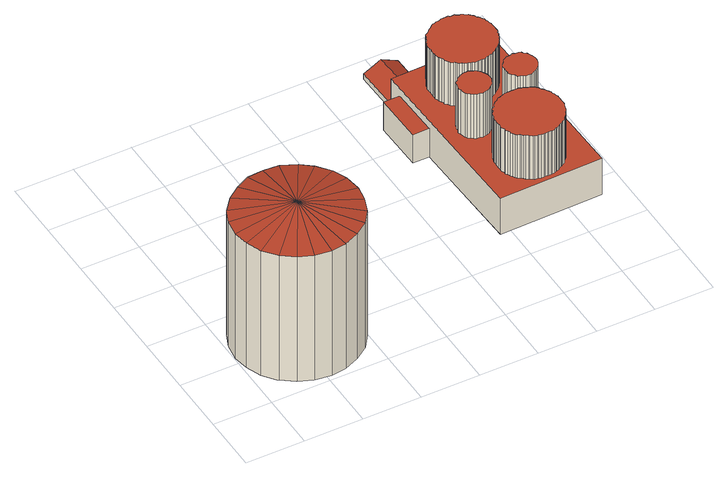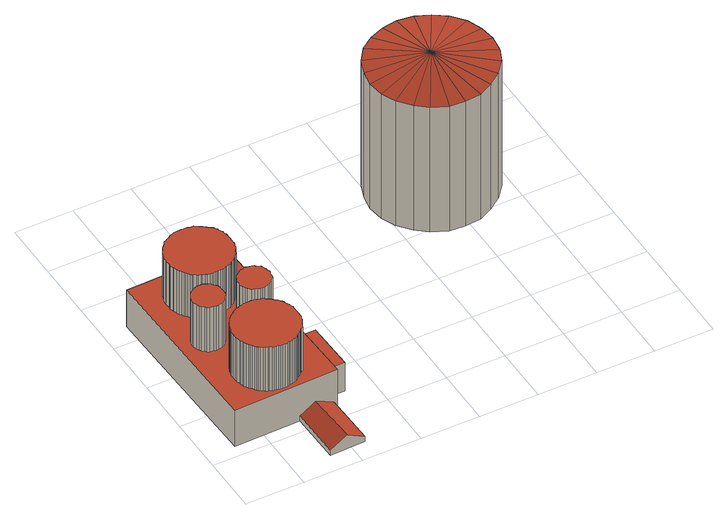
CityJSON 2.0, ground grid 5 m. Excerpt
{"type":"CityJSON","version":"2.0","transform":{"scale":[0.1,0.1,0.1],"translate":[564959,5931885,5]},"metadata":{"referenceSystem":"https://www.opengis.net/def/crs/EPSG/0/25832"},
"CityObjects":{
"building1":{"type":"Building","attributes":{"Grundfläche 2D":84.52,"Grundhöhe NN":5.59},"geometry":[{"type":"Solid","lod":"3","boundaries":[[[[0,1,2]],[[3,0,2]],[[1,4,2]],[[4,5,6,2]],[[6,7,2]],[[7,8,2]],[[8,9,2]],[[9,10,2]],[[10,11,2]],[[11,12,2]],[[12,13,2]],[[13,14,2]],[[14,15,2]],[[15,16,2]],[[16,17,2]],[[17,18,2]],[[18,19,2]],[[19,20,2]],[[20,21,2]],[[21,22,2]],[[22,23,2]],[[23,24,2]],[[24,25,2]],[[25,3,2]],[[0,26,27,1]],[[1,27,28,4]],[[4,28,29,30,6,5]],[[6,30,31,7]],[[7,31,32,8]],[[8,32,33,9]],[[9,33,34,10]],[[10,34,35,11]],[[11,35,36,12]],[[12,36,37,13]],[[13,37,38,14]],[[14,38,39,15]],[[15,39,40,16]],[[16,40,41,17]],[[17,41,42,18]],[[18,42,43,19]],[[19,43,44,20]],[[20,44,45,21]],[[21,45,46,22]],[[22,46,47,23]],[[23,47,48,24]],[[3,49,26,0]],[[24,48,50,25]],[[25,50,49,3]],[[45,44,43,42,41,40,39,38,37,36,35,34,33,32,31,30,29,28,27,26,49,50,48,47,46]]]],"semantics":{"surfaces":[{"type":"RoofSurface"},{"type":"WallSurface"},{"type":"GroundSurface"}],"values":[[0,0,0,0,0,0,0,0,0,0,0,0,0,0,0,0,0,0,0,0,0,0,0,0,1,1,1,1,1,1,1,1,1,1,1,1,1,1,1,1,1,1,1,1,1,1,1,1,2]]}}]},
"building2":{"type":"Building","attributes":{"Grundfläche 2D":158.11,"Grundhöhe NN":5.59},"children":["building2-1","building2-2"],"geometry":[{"type":"Solid","lod":"3","boundaries":[[[[51,52,53,54,55,56,57,58,59,60,61,62,63,64,65,66,67,68,69,70,71,72,73,74,75,76,77,78,79,80,81,82,83,84,85,86,87,88,89,90,91,92,93,94,95,96,97,98,99,100,101,102,103,104,105,106,107,108,109,110,111,112,113,114,115,116,117,118,119,120,121,122,123,124,125,126,127,128,129,130,131,132,133,134,135,136,137,138,139,140,141,142,143,144,145,146,147,148,149,150,151]],[[152,153,154,155,156,157,158,159,160,161,162,163,164,165,166,167,168,169,170,171,172,173,174,175,176,177,178,179,180,181,182,183,184,185,186,187,188,189,190,191,192,193,194,195,196,197,198,199,200,201,202,203,204,205,206,207,208,209,210,211,212,213,214,215,216,217,218,219,220,221,222,223,224,225,226,227,228,229,230,231,232,233,234,235,236,237,238,239,240,241,242,243,244,245,246,247,248,249,250,251,252,253]],[[254,255,256,257],[258,259,260,261,262,263,264,265,266,267,268,269,270,271,272,273,274,275,276,277,278,279,280,281,282,283,284,285,286,287,288,289,290,291,292,293,294,295,296,297,298,299,300,301,302,303,304,305,306,307,308,309,310,311,312,313,314,315,316,317,318,319,320,321,322,323,324,325,326,327,328,329,330,331,332,333,334,335,336,337,338,339,340,341,342,343,344,345,346,347,348,349,350,351,352,353,354,355,356,357,358,359],[360,361,362,363,364,365,366,367,368,369,370,371,372,373,374,375,376,377,378,379,380,381,382,383,384,385,386,387,388,389,390,391,392,393,394,395,396,397,398,399,400,401,402,403,404,405,406,407,408,409,410,411,412,413,414,415,416,417,418,419,420,421,422,423,424,425,426,427,428,429,430,431,432,433,434,435,436,437,438,439,440,441,442,443,444,445,446,447,448,449,450,451,452,453,454,455,456,457,458,459,460]],[[461,462,463,464]],[[465,466,462,461]],[[467,468,469,470]],[[52,411,410,53]],[[409,54,53,410]],[[54,409,408,55]],[[55,408,407,56]],[[56,407,406,57]],[[57,406,405,58]],[[58,405,404,59]],[[59,404,403,60]],[[60,403,402,61]],[[61,402,401,400,63,62]],[[63,400,399,398,65,64]],[[65,398,397,66]],[[66,397,396,67]],[[67,396,395,68]],[[68,395,394,69]],[[69,394,393,70]],[[70,393,392,71]],[[71,392,391,72]],[[72,391,390,73]],[[73,390,389,74]],[[74,389,388,75]],[[75,388,387,76]],[[76,387,386,77]],[[77,386,385,78]],[[78,385,384,79]],[[79,384,383,80]],[[80,383,382,81]],[[81,382,381,82]],[[82,381,380,83]],[[83,380,379,84]],[[84,379,378,85]],[[85,378,377,86]],[[86,377,376,87]],[[87,376,375,88]],[[88,375,374,89]],[[89,374,373,90]],[[90,373,372,91]],[[91,372,371,92]],[[92,371,370,93]],[[93,370,369,94]],[[94,369,368,95]],[[95,368,367,96]],[[96,367,366,97]],[[97,366,365,98]],[[98,365,364,99]],[[99,364,363,100]],[[100,363,362,101]],[[101,362,361,102]],[[102,361,360,103]],[[103,360,460,104]],[[104,460,459,105]],[[105,459,458,106]],[[106,458,457,107]],[[107,457,456,108]],[[108,456,455,109]],[[109,455,454,110]],[[110,454,453,111]],[[111,453,452,112]],[[112,452,451,113]],[[113,451,450,114]],[[114,450,449,115]],[[115,449,448,116]],[[447,117,116,448]],[[117,447,446,118]],[[118,446,445,119]],[[119,445,444,120]],[[120,444,443,121]],[[121,443,442,122]],[[122,442,441,123]],[[123,441,440,124]],[[124,440,439,125]],[[125,439,438,126]],[[126,438,437,127]],[[127,437,436,128]],[[128,436,435,129]],[[129,435,434,130]],[[130,434,433,131]],[[131,433,432,132]],[[132,432,431,133]],[[133,431,430,134]],[[134,430,429,135]],[[135,429,428,136]],[[136,428,427,137]],[[137,427,426,138]],[[138,426,425,139]],[[139,425,424,140]],[[140,424,423,141]],[[422,142,141,423]],[[142,422,421,143]],[[143,421,420,144]],[[144,420,419,145]],[[145,419,418,146]],[[146,418,417,147]],[[147,417,416,148]],[[148,416,415,414,150,149]],[[150,414,413,151]],[[151,413,412,51]],[[51,412,411,52]],[[158,317,316,159]],[[159,316,315,160]],[[160,315,314,161]],[[161,314,313,162]],[[162,313,312,163]],[[163,312,311,310,165,164]],[[165,310,309,166]],[[166,309,308,167]],[[167,308,307,168]],[[168,307,306,169]],[[169,306,305,170]],[[170,305,304,171]],[[171,304,303,172]],[[172,303,302,173]],[[173,302,301,174]],[[174,301,300,175]],[[175,300,299,176]],[[176,299,298,177]],[[177,298,297,178]],[[178,297,296,179]],[[179,296,295,180]],[[180,295,294,181]],[[181,294,293,182]],[[182,293,292,183]],[[183,292,291,184]],[[184,291,290,185]],[[185,290,289,186]],[[186,289,288,187]],[[187,288,287,188]],[[188,287,286,189]],[[189,286,285,190]],[[190,285,284,191]],[[191,284,283,192]],[[192,283,282,193]],[[193,282,281,194]],[[194,281,280,195]],[[195,280,279,196]],[[196,279,278,197]],[[197,278,277,198]],[[198,277,276,199]],[[199,276,275,200]],[[200,275,274,201]],[[201,274,273,202]],[[202,273,272,203]],[[203,272,271,204]],[[204,271,270,205]],[[205,270,269,206]],[[268,207,206,269]],[[207,268,267,208]],[[208,267,266,209]],[[209,266,265,210]],[[210,265,264,211]],[[211,264,263,212]],[[212,263,262,213]],[[213,262,261,214]],[[214,261,260,215]],[[215,260,259,216]],[[216,259,258,217]],[[217,258,359,218]],[[218,359,358,219]],[[219,358,357,220]],[[220,357,356,221]],[[221,356,355,222]],[[222,355,354,223]],[[223,354,353,224]],[[224,353,352,225]],[[225,352,351,226]],[[226,351,350,227]],[[227,350,349,228]],[[228,349,348,229]],[[229,348,347,230]],[[230,347,346,231]],[[231,346,345,232]],[[232,345,344,233]],[[233,344,343,234]],[[234,343,342,235]],[[235,342,341,236]],[[236,341,340,237]],[[237,340,339,238]],[[238,339,338,239]],[[239,338,337,240]],[[240,337,336,241]],[[335,242,241,336]],[[242,335,334,243]],[[243,334,333,244]],[[244,333,332,245]],[[245,332,331,246]],[[246,331,330,247]],[[247,330,329,248]],[[248,329,328,249]],[[249,328,327,250]],[[250,327,326,251]],[[251,326,325,252]],[[252,325,324,253]],[[253,324,323,152]],[[152,323,322,153]],[[153,322,321,154]],[[154,321,320,155]],[[155,320,319,156]],[[156,319,318,157]],[[157,318,317,158]],[[471,256,255,472]],[[473,257,256,471]],[[465,461,464,474,475,254,257,473,476]],[[467,470,477,472,255,254,475,478]],[[479,466,465,476]],[[480,463,462,466,479]],[[474,464,463,480]],[[481,468,467,478]],[[482,469,468,481]],[[477,470,469,482]],[[472,477,482,481,478,475,474,480,479,476,473,471]]]],"semantics":{"surfaces":[{"type":"RoofSurface"},{"type":"WallSurface"},{"type":"GroundSurface"}],"values":[[0,0,0,0,0,0,1,1,1,1,1,1,1,1,1,1,1,1,1,1,1,1,1,1,1,1,1,1,1,1,1,1,1,1,1,1,1,1,1,1,1,1,1,1,1,1,1,1,1,1,1,1,1,1,1,1,1,1,1,1,1,1,1,1,1,1,1,1,1,1,1,1,1,1,1,1,1,1,1,1,1,1,1,1,1,1,1,1,1,1,1,1,1,1,1,1,1,1,1,1,1,1,1,1,1,1,1,1,1,1,1,1,1,1,1,1,1,1,1,1,1,1,1,1,1,1,1,1,1,1,1,1,1,1,1,1,1,1,1,1,1,1,1,1,1,1,1,1,1,1,1,1,1,1,1,1,1,1,1,1,1,1,1,1,1,1,1,1,1,1,1,1,1,1,1,1,1,1,1,1,1,1,1,1,1,1,1,1,1,1,1,1,1,1,1,1,1,1,1,1,1,1,1,1,1,1,1,1,1,1,1,1,1,1,1,2]]}}]},
"building2-1":{"type":"BuildingInstallation","attributes":{"relationToConstruction":"outside"},"parents":["building2"],"geometry":[{"type":"MultiSurface","lod":"3","boundaries":[[[483,484,485,486,487,488,489,490,491,492,493,494,495,496,497,498,499,500,501,502,503,504,505,506,507,508,509,510,511,512,513,514,515,516,517,518,519]],[[498,520,521,499]],[[499,521,522,500]],[[500,522,523,524,502,501]],[[496,525,526,497]],[[497,526,520,498]],[[502,524,527,503]],[[503,527,528,504]],[[504,528,529,505]],[[505,529,530,506]],[[506,530,531,507]],[[507,531,532,508]],[[508,532,533,509]],[[509,533,534,510]],[[535,511,510,534]],[[511,535,536,512]],[[512,536,537,513]],[[513,537,538,514]],[[514,538,539,515]],[[515,539,540,516]],[[516,540,541,517]],[[517,541,542,518]],[[518,542,543,519]],[[519,543,544,483]],[[483,544,545,484]],[[484,545,546,485]],[[485,546,547,486]],[[486,547,548,487]],[[487,548,549,488]],[[488,549,550,489]],[[489,550,551,490]],[[490,551,552,491]],[[491,552,553,492]],[[492,553,554,493]],[[493,554,555,494]],[[495,494,555,556]],[[495,556,525,496]]],"semantics":{"surfaces":[{"type":"RoofSurface"},{"type":"WallSurface"}],"values":[0,1,1,1,1,1,1,1,1,1,1,1,1,1,1,1,1,1,1,1,1,1,1,1,1,1,1,1,1,1,1,1,1,1,1,1,1]}}]},
"building2-2":{"type":"BuildingInstallation","attributes":{"relationToConstruction":"outside"},"parents":["building2"],"geometry":[{"type":"MultiSurface","lod":"3","boundaries":[[[557,558,559,560,561,562,563,564,565,566,567,568,569,570,571,572,573,574,575,576,577,578,579,580,581,582,583,584,585,586,587,588,589,590,591,592]],[[572,593,594,573]],[[573,594,595,596,575,574]],[[570,597,598,571]],[[571,598,593,572]],[[575,596,599,576]],[[576,599,600,577]],[[577,600,601,578]],[[578,601,602,579]],[[579,602,603,580]],[[580,603,604,581]],[[581,604,605,582]],[[582,605,606,583]],[[583,606,607,584]],[[584,607,608,585]],[[585,608,609,586]],[[586,609,610,587]],[[587,610,611,588]],[[588,611,612,589]],[[589,612,613,590]],[[590,613,614,591]],[[591,614,615,592]],[[592,615,616,557]],[[557,616,617,558]],[[558,617,618,559]],[[559,618,619,560]],[[560,619,620,561]],[[561,620,621,562]],[[562,621,622,563]],[[563,622,623,564]],[[564,623,624,565]],[[565,624,625,566]],[[566,625,626,567]],[[567,626,627,568]],[[568,627,628,569]],[[569,628,597,570]]],"semantics":{"surfaces":[{"type":"RoofSurface"},{"type":"WallSurface"}],"values":[0,1,1,1,1,1,1,1,1,1,1,1,1,1,1,1,1,1,1,1,1,1,1,1,1,1,1,1,1,1,1,1,1,1,1,1]}}]}
},
"vertices":[
[1,56,130],[3,43,130],[54,56,139],[3,70,130],[8,30,130],[16,20,130],[17,19,130],[28,11,130],[40,6,130],[54,4,130],[67,6,130],[80,11,130],[91,19,130],[99,30,130],[104,43,130],[106,56,130],[104,70,130],[99,82,130],[90,93,130],[80,101,130],[67,107,130],[54,108,130],[40,107,130],[28,101,130],[17,93,130],[8,82,130],[1,56,6],[3,43,6],[8,30,6],[16,20,6],[17,19,6],[28,11,6],[40,6,6],[54,4,6],[67,6,6],[80,11,6],[91,19,6],[99,30,6],[104,43,6],[106,56,6],[104,70,6],[99,82,6],[90,93,6],[80,101,6],[67,107,6],[54,108,6],[40,107,6],[28,101,6],[17,93,6],[3,70,6],[8,82,6],
[254,214,85],[254,213,85],[254,211,85],[254,209,85],[254,206,85],[254,204,85],[254,203,85],[254,201,85],[255,199,85],[255,198,85],[256,196,85],[257,195,85],[257,193,85],[258,192,85],[259,191,85],[260,189,85],[262,188,85],[263,187,85],[264,186,85],[265,185,85],[267,184,85],[268,183,85],[270,182,85],[271,182,85],[273,181,85],[274,181,85],[276,180,85],[278,180,85],[279,180,85],[281,180,85],[282,180,85],[284,180,85],[285,180,85],[287,181,85],[288,181,85],[290,182,85],[292,182,85],[293,183,85],[295,184,85],[296,185,85],[297,186,85],[299,187,85],[300,188,85],[301,189,85],[302,190,85],[303,192,85],[304,193,85],[305,195,85],[306,196,85],[306,198,85],[307,199,85],[307,201,85],[308,202,85],[308,204,85],[308,206,85],[308,209,85],[308,211,85],[308,212,85],[307,214,85],[307,216,85],[306,217,85],[306,219,85],[305,220,85],[304,222,85],[303,223,85],[302,224,85],[301,226,85],[300,227,85],[299,228,85],[298,229,85],[296,230,85],[295,231,85],[293,232,85],[292,232,85],[290,233,85],[289,234,85],[287,234,85],[285,234,85],[284,235,85],[282,235,85],[280,235,85],[278,235,85],[276,234,85],[275,234,85],[273,234,85],[271,233,85],[270,233,85],[268,232,85],[267,231,85],[266,230,85],[264,229,85],[263,228,85],[262,227,85],[261,226,85],[259,225,85],[258,223,85],[258,222,85],[257,220,85],[256,219,85],[255,217,85],[255,216,85],[261,126,85],[260,125,85],[259,124,85],[258,122,85],[258,120,85],[257,119,85],[257,117,85],[257,116,85],[257,114,85],[257,111,85],[257,109,85],[257,107,85],[257,106,85],[258,104,85],[258,102,85],[259,101,85],[260,99,85],[260,98,85],[261,97,85],[262,95,85],[263,94,85],[265,93,85],[266,92,85],[267,91,85],[268,90,85],[270,89,85],[271,88,85],[273,87,85],[274,86,85],[276,86,85],[277,86,85],[279,85,85],[281,85,85],[282,85,85],[284,85,85],[285,85,85],[287,85,85],[288,85,85],[290,85,85],[292,86,85],[293,86,85],[295,87,85],[296,88,85],[298,89,85],[299,89,85],[300,90,85],[302,91,85],[303,93,85],[304,94,85],[305,95,85],[306,96,85],[307,98,85],[308,99,85],[309,101,85],[309,102,85],[310,104,85],[310,105,85],[311,107,85],[311,109,85],[311,110,85],[311,114,85],[311,115,85],[311,117,85],[310,119,85],[310,120,85],[309,122,85],[309,123,85],[308,125,85],[307,126,85],[306,128,85],[305,129,85],[304,130,85],[303,132,85],[302,133,85],[301,134,85],[299,135,85],[298,136,85],[296,136,85],[295,137,85],[293,138,85],[292,138,85],[290,139,85],[288,139,85],[287,139,85],[285,139,85],[284,139,85],[283,139,85],[281,139,85],[279,139,85],[278,139,85],[276,138,85],[275,138,85],[273,137,85],[271,137,85],[270,136,85],[269,135,85],[267,134,85],[266,133,85],[265,132,85],[264,130,85],[262,129,85],[261,128,85],[236,237,42],[241,80,42],[329,82,42],[325,239,42],[309,122,42],[310,120,42],[310,119,42],[311,117,42],[311,115,42],[311,114,42],[311,110,42],[311,109,42],[311,107,42],[310,105,42],[310,104,42],[309,102,42],[309,101,42],[308,99,42],[307,98,42],[306,96,42],[305,95,42],[304,94,42],[303,93,42],[302,91,42],[300,90,42],[299,89,42],[298,89,42],[296,88,42],[295,87,42],[293,86,42],[292,86,42],[290,85,42],[288,85,42],[287,85,42],[285,85,42],[284,85,42],[282,85,42],[281,85,42],[279,85,42],[277,86,42],[276,86,42],[274,86,42],[273,87,42],[271,88,42],[270,89,42],[268,90,42],[267,91,42],[266,92,42],[265,93,42],[263,94,42],[262,95,42],[261,97,42],[260,98,42],[260,99,42],[259,101,42],[258,102,42],[258,104,42],[257,106,42],[257,107,42],[257,109,42],[257,111,42],[257,114,42],[257,116,42],[257,117,42],[257,119,42],[258,120,42],[258,122,42],[259,124,42],[260,125,42],[261,126,42],[261,128,42],[262,129,42],[264,130,42],[265,132,42],[266,133,42],[267,134,42],[269,135,42],[270,136,42],[271,137,42],[273,137,42],[275,138,42],[276,138,42],[278,139,42],[279,139,42],[281,139,42],[283,139,42],[284,139,42],[285,139,42],[287,139,42],[288,139,42],[290,139,42],[292,138,42],[293,138,42],[295,137,42],[296,136,42],[298,136,42],[299,135,42],[301,134,42],[302,133,42],[303,132,42],[304,130,42],[305,129,42],[306,128,42],[307,126,42],[308,125,42],[309,123,42],[308,202,42],[307,201,42],[307,199,42],[306,198,42],[306,196,42],[305,195,42],[304,193,42],[303,192,42],[302,190,42],[301,189,42],[300,188,42],[299,187,42],[297,186,42],[296,185,42],[295,184,42],[293,183,42],[292,182,42],[290,182,42],[288,181,42],[287,181,42],[285,180,42],[284,180,42],[282,180,42],[281,180,42],[279,180,42],[278,180,42],[276,180,42],[274,181,42],[273,181,42],[271,182,42],[270,182,42],[268,183,42],[267,184,42],[265,185,42],[264,186,42],[263,187,42],[262,188,42],[260,189,42],[259,191,42],[258,192,42],[257,193,42],[257,195,42],[256,196,42],[255,198,42],[255,199,42],[254,201,42],[254,203,42],[254,204,42],[254,206,42],[254,209,42],[254,211,42],[254,213,42],[254,214,42],[255,216,42],[255,217,42],[256,219,42],[257,220,42],[258,222,42],[258,223,42],[259,225,42],[261,226,42],[262,227,42],[263,228,42],[264,229,42],[266,230,42],[267,231,42],[268,232,42],[270,233,42],[271,233,42],[273,234,42],[275,234,42],[276,234,42],[278,235,42],[280,235,42],[282,235,42],[284,235,42],[285,234,42],[287,234,42],[289,234,42],[290,233,42],[292,232,42],[293,232,42],[295,231,42],[296,230,42],[298,229,42],[299,228,42],[300,227,42],[301,226,42],[302,224,42],[303,223,42],[304,222,42],[305,220,42],[306,219,42],[306,217,42],[307,216,42],[307,214,42],[308,212,42],[308,211,42],[308,209,42],[308,206,42],[308,204,42],[255,237,19],[253,282,19],[238,282,11],[239,237,11],[269,238,11],[268,283,11],[237,225,34],[223,225,34],[224,182,34],[238,182,34],[329,82,6],[241,80,6],[325,239,6],[239,237,6],[236,237,6],[269,238,6],[238,182,6],[237,225,6],[268,283,6],[238,282,6],[223,225,6],[224,182,6],
[275,166,86],[274,168,86],[272,170,86],[270,171,86],[268,172,86],[266,173,86],[264,173,86],[262,173,86],[259,172,86],[257,171,86],[255,170,86],[254,168,86],[252,167,86],[251,164,86],[251,162,86],[250,160,86],[250,159,86],[251,157,86],[251,155,86],[252,153,86],[253,151,86],[255,150,86],[257,148,86],[259,147,86],[261,147,86],[264,146,86],[266,147,86],[268,147,86],[270,148,86],[272,150,86],[274,151,86],[275,153,86],[276,155,86],[277,157,86],[277,160,86],[277,162,86],[276,164,86],[250,160,42],[250,159,42],[251,157,42],[251,155,42],[252,153,42],[251,164,42],[251,162,42],[253,151,42],[255,150,42],[257,148,42],[259,147,42],[261,147,42],[264,146,42],[266,147,42],[268,147,42],[270,148,42],[272,150,42],[274,151,42],[275,153,42],[276,155,42],[277,157,42],[277,160,42],[277,162,42],[276,164,42],[275,166,42],[274,168,42],[272,170,42],[270,171,42],[268,172,42],[266,173,42],[264,173,42],[262,173,42],[259,172,42],[257,171,42],[255,170,42],[254,168,42],[252,167,42],
[315,167,86],[314,169,86],[312,170,86],[311,172,86],[309,173,86],[306,173,86],[304,174,86],[302,173,86],[299,173,86],[297,172,86],[295,171,86],[294,169,86],[292,167,86],[291,165,86],[291,163,86],[291,160,86],[291,158,86],[291,156,86],[292,154,86],[294,152,86],[295,150,86],[297,149,86],[299,148,86],[301,147,86],[304,147,86],[306,147,86],[308,148,86],[310,149,86],[312,150,86],[314,152,86],[315,154,86],[316,156,86],[317,158,86],[317,160,86],[317,162,86],[316,165,86],[291,160,42],[291,158,42],[291,156,42],[292,154,42],[291,165,42],[291,163,42],[294,152,42],[295,150,42],[297,149,42],[299,148,42],[301,147,42],[304,147,42],[306,147,42],[308,148,42],[310,149,42],[312,150,42],[314,152,42],[315,154,42],[316,156,42],[317,158,42],[317,160,42],[317,162,42],[316,165,42],[315,167,42],[314,169,42],[312,170,42],[311,172,42],[309,173,42],[306,173,42],[304,174,42],[302,173,42],[299,173,42],[297,172,42],[295,171,42],[294,169,42],[292,167,42]
]}
